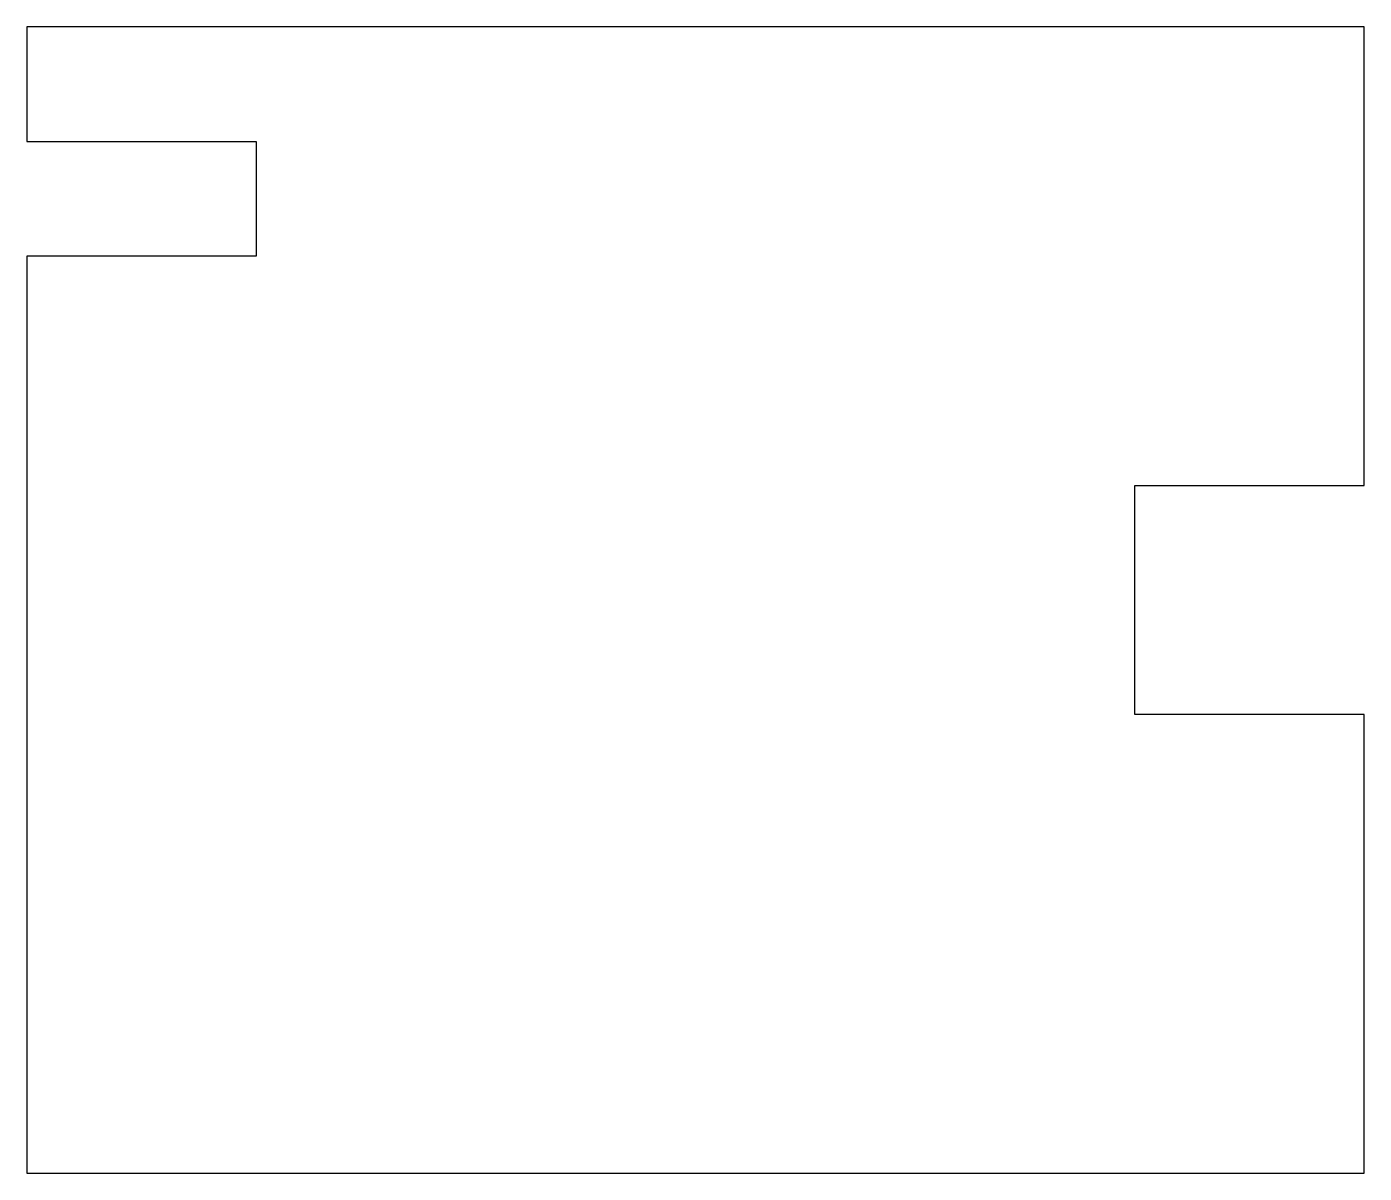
# Model space of a CAD drawing. Extents: x 0 to 70, y 0 to 60.
import ezdxf

# ---------------------------------------------------------------- set-up
doc = ezdxf.new("R2010")
doc.units = 0

msp = doc.modelspace()

# ---------------------------------------------------------------- linework, layer by layer
at = {"layer": 'MODELSKETCH_VISIBLE'}
msp.add_lwpolyline([(0, 0), (70, 0), (70, 24), (58, 24), (58, 36), (70, 36), (70, 60), (0, 60), (0, 54), (12, 54), (12, 48), (0, 48)], close=True, dxfattribs=at)

doc.saveas('drawing.dxf')
